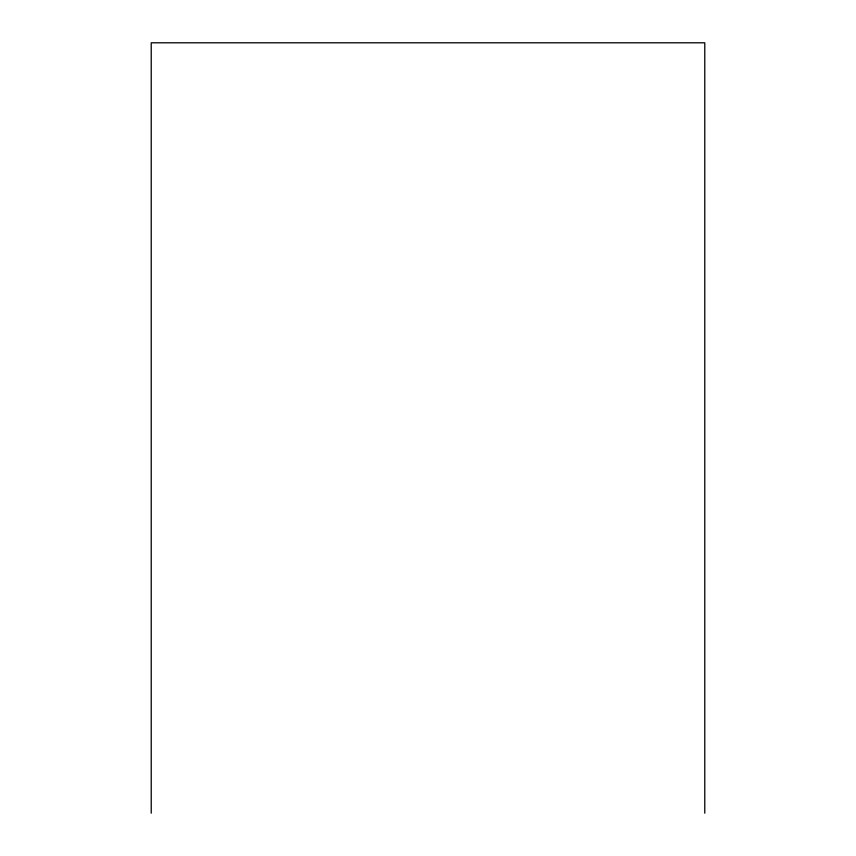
<?xml version="1.0" encoding="UTF-8"?>
<svg xmlns="http://www.w3.org/2000/svg" width="856" height="856" viewBox="0 0 856 856"><rect width="100%" height="100%" fill="white"/><g stroke="black" fill="none" stroke-linecap="round" stroke-linejoin="round"><path stroke-width="1.28" d="M704.777 813.2L704.777 42.8L151.223 42.8L151.223 813.2"/></g></svg>
